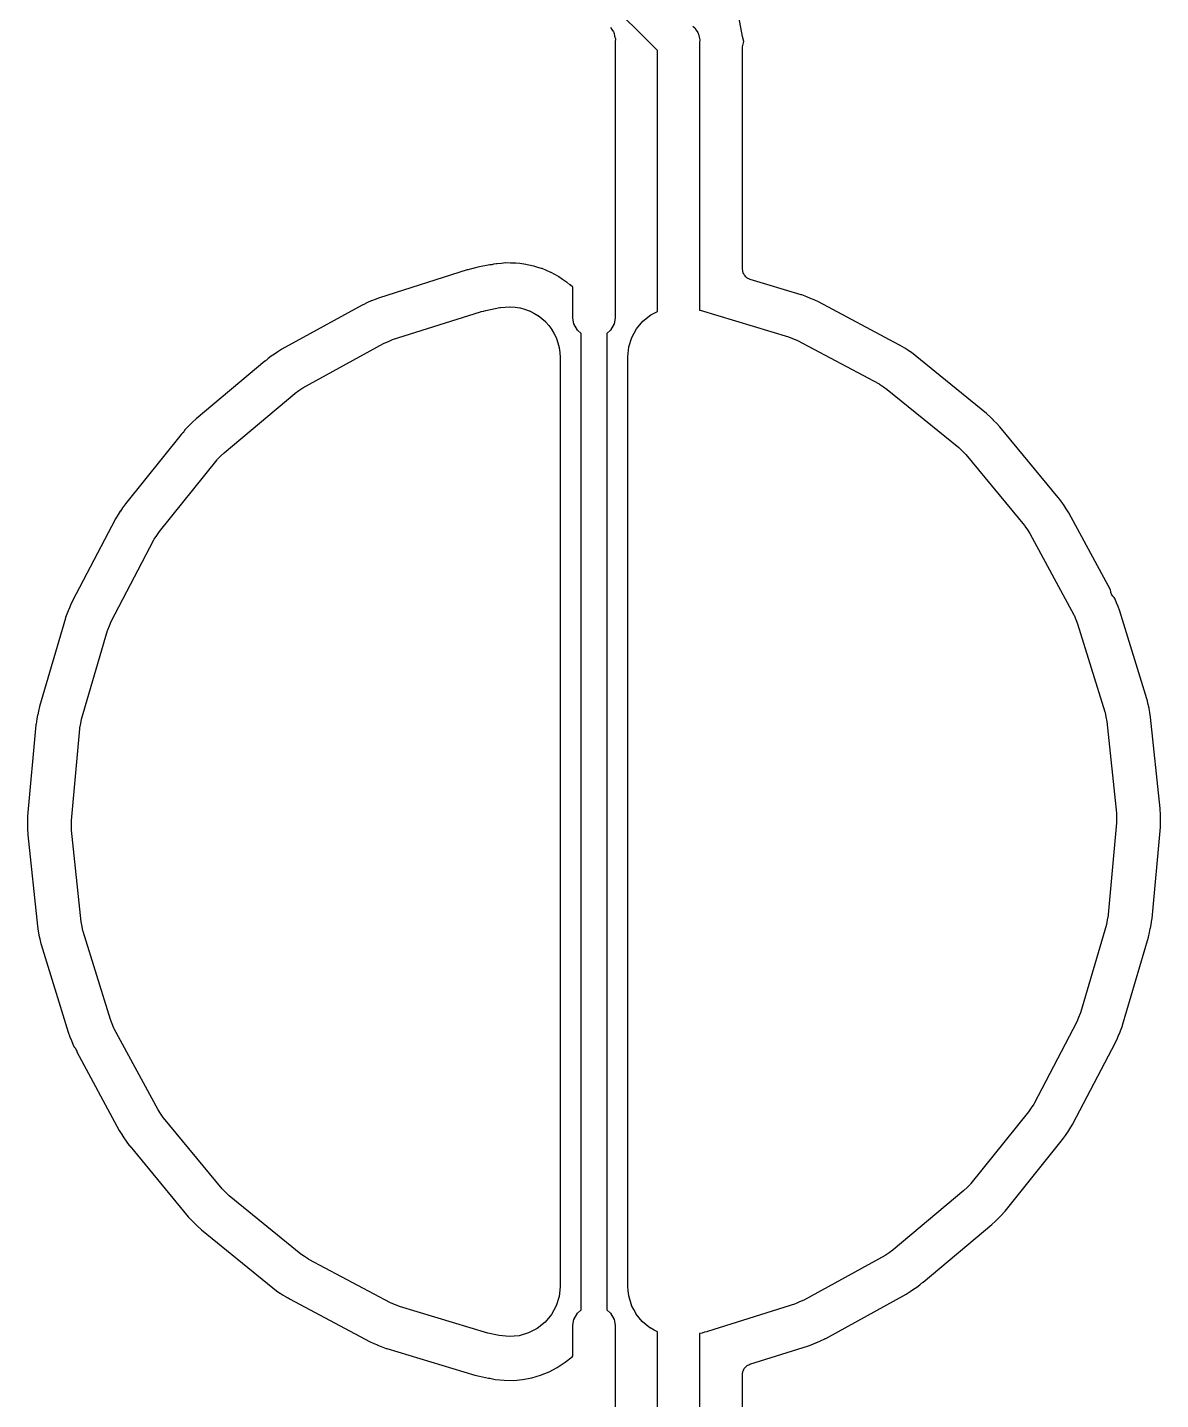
# Model space of a CAD drawing. Extents: x 40 to 174, y -137 to -40.
# Drawn here: x 142.04 to 155.46, y -114 to -97.74 of the extents above; entities that cross this region are included whole.
import ezdxf

# ---------------------------------------------------------------- set-up
doc = ezdxf.new("R2010")
doc.units = 0
doc.header["$MEASUREMENT"] = 0
doc.layers.add('BLACK', color=7, linetype='CONTINUOUS')

msp = doc.modelspace()

# ---------------------------------------------------------------- linework, layer by layer
at = {"layer": 'BLACK', "linetype": 'CONTINUOUS'}
for p, q in [((149.5, -98.0136), (147.736, -96.25)), ((150.51, -97.8476), (150.464, -97.6143)), ((148.944, -97.7368), (148.961, -97.7655)), ((148.961, -97.7655), (148.98, -97.7927)), ((148.98, -97.7927), (148.983, -97.8035)), ((148.983, -97.8035), (148.989, -97.8132)), ((148.989, -97.8132), (148.994, -97.8458)), ((149.919, -97.7256), (149.944, -97.7469)), ((149.944, -97.7469), (149.961, -97.7756)), ((149.961, -97.7756), (149.98, -97.8028)), ((149.98, -97.8028), (149.983, -97.8135)), ((149.983, -97.8135), (149.989, -97.8232)), ((149.989, -97.8232), (149.994, -97.8559)), ((148.994, -97.8458), (149.003, -97.8779)), ((149.003, -97.8779), (149, -97.9109)), ((149, -97.9109), (149, -101.187)), ((149.994, -97.8559), (150.003, -97.8879)), ((150.003, -97.8879), (150, -97.9209)), ((150, -97.9209), (150, -101.09)), ((150.508, -97.9972), (150.51, -97.9849)), ((150.508, -100.605), (150.508, -97.9972)), ((150.51, -97.8477), (150.51, -97.8476)), ((150.523, -97.91), (150.51, -97.8477)), ((150.51, -97.9724), (150.523, -97.91)), ((150.51, -97.9849), (150.51, -97.9724)), ((149.5, -101.107), (149.5, -98.0136)), ((147.315, -100.597), (147.257, -100.612)), ((147.318, -100.596), (147.315, -100.597)), ((147.315, -100.597), (147.315, -100.597)), ((147.319, -100.596), (147.318, -100.596)), ((147.318, -100.596), (147.318, -100.596)), ((147.374, -100.582), (147.319, -100.596)), ((147.516, -100.554), (147.374, -100.582)), ((147.519, -100.555), (147.516, -100.554)), ((147.53, -100.553), (147.519, -100.555)), ((147.541, -100.552), (147.53, -100.553)), ((147.552, -100.548), (147.541, -100.552)), ((147.541, -100.552), (147.541, -100.552)), ((147.562, -100.546), (147.552, -100.548)), ((147.563, -100.546), (147.562, -100.546)), ((147.562, -100.546), (147.562, -100.546)), ((147.562, -100.546), (147.562, -100.546)), ((147.596, -100.542), (147.563, -100.546)), ((147.602, -100.541), (147.596, -100.542)), ((147.596, -100.542), (147.596, -100.542)), ((147.596, -100.542), (147.596, -100.542)), ((147.653, -100.537), (147.602, -100.541)), ((147.654, -100.537), (147.653, -100.537)), ((147.653, -100.537), (147.653, -100.537)), ((147.701, -100.532), (147.654, -100.537)), ((147.702, -100.532), (147.701, -100.532)), ((147.704, -100.532), (147.702, -100.532)), ((147.705, -100.532), (147.704, -100.532)), ((147.762, -100.533), (147.705, -100.532)), ((147.763, -100.533), (147.762, -100.533)), ((147.762, -100.533), (147.762, -100.533)), ((147.819, -100.533), (147.763, -100.533)), ((147.821, -100.533), (147.819, -100.533)), ((147.822, -100.534), (147.821, -100.533)), ((147.823, -100.534), (147.822, -100.534)), ((147.871, -100.539), (147.823, -100.534)), ((147.872, -100.539), (147.871, -100.539)), ((147.871, -100.539), (147.871, -100.539)), ((147.919, -100.544), (147.872, -100.539)), ((147.92, -100.544), (147.919, -100.544)), ((147.922, -100.544), (147.92, -100.544)), ((147.923, -100.544), (147.922, -100.544)), ((147.979, -100.556), (147.923, -100.544)), ((147.98, -100.556), (147.979, -100.556)), ((147.979, -100.556), (147.979, -100.556)), ((148.035, -100.568), (147.98, -100.556)), ((148.036, -100.568), (148.035, -100.568)), ((148.038, -100.569), (148.036, -100.568)), ((148.039, -100.569), (148.038, -100.569)), ((148.084, -100.584), (148.039, -100.569)), ((148.085, -100.584), (148.084, -100.584)), ((148.13, -100.598), (148.085, -100.584)), ((148.085, -100.584), (148.085, -100.584)), ((148.132, -100.598), (148.13, -100.598)), ((148.133, -100.599), (148.132, -100.598)), ((148.135, -100.599), (148.133, -100.599)), ((148.187, -100.621), (148.135, -100.599)), ((150.511, -100.619), (150.508, -100.605)), ((147.248, -100.614), (146.211, -100.943)), ((147.252, -100.613), (147.248, -100.614)), ((147.257, -100.612), (147.252, -100.613)), ((148.187, -100.622), (148.187, -100.621)), ((148.188, -100.622), (148.187, -100.622)), ((148.239, -100.644), (148.188, -100.622)), ((148.241, -100.644), (148.239, -100.644)), ((148.242, -100.645), (148.241, -100.644)), ((148.243, -100.646), (148.242, -100.645)), ((148.285, -100.669), (148.243, -100.646)), ((148.286, -100.669), (148.285, -100.669)), ((148.285, -100.669), (148.285, -100.669)), ((148.328, -100.692), (148.286, -100.669)), ((148.329, -100.692), (148.328, -100.692)), ((148.33, -100.693), (148.329, -100.692)), ((148.332, -100.694), (148.33, -100.693)), ((148.378, -100.726), (148.332, -100.694)), ((148.379, -100.726), (148.378, -100.726)), ((148.378, -100.726), (148.378, -100.726)), ((148.425, -100.758), (148.379, -100.726)), ((148.427, -100.759), (148.425, -100.758)), ((148.428, -100.76), (148.427, -100.759)), ((148.429, -100.761), (148.428, -100.76)), ((148.465, -100.791), (148.429, -100.761)), ((150.511, -100.634), (150.511, -100.619)), ((150.514, -100.641), (150.511, -100.634)), ((150.516, -100.648), (150.514, -100.641)), ((150.523, -100.661), (150.516, -100.648)), ((150.529, -100.674), (150.523, -100.661)), ((150.534, -100.68), (150.529, -100.674)), ((150.538, -100.686), (150.534, -100.68)), ((150.549, -100.696), (150.538, -100.686)), ((150.559, -100.706), (150.549, -100.696)), ((150.566, -100.71), (150.559, -100.706)), ((150.571, -100.715), (150.566, -100.71)), ((150.585, -100.72), (150.571, -100.715)), ((150.598, -100.726), (150.585, -100.72)), ((151.204, -100.909), (150.598, -100.726)), ((148.466, -100.792), (148.465, -100.791)), ((148.5, -100.82), (148.466, -100.792)), ((148.466, -100.792), (148.466, -100.792)), ((148.5, -101.187), (148.5, -100.82)), ((151.207, -100.91), (151.204, -100.909)), ((151.212, -100.911), (151.207, -100.91)), ((151.269, -100.932), (151.212, -100.911)), ((151.312, -100.951), (151.269, -100.932)), ((146.007, -101.03), (145.054, -101.554)), ((146.011, -101.028), (146.007, -101.03)), ((146.015, -101.026), (146.011, -101.028)), ((146.07, -101), (146.015, -101.026)), ((146.113, -100.982), (146.07, -101)), ((146.114, -100.982), (146.113, -100.982)), ((146.115, -100.981), (146.114, -100.982)), ((146.158, -100.963), (146.115, -100.981)), ((146.211, -100.943), (146.158, -100.963)), ((147.443, -101.102), (147.471, -101.093)), ((147.471, -101.093), (147.634, -101.061)), ((147.634, -101.061), (147.637, -101.061)), ((147.637, -101.061), (147.638, -101.061)), ((147.638, -101.061), (147.642, -101.06)), ((147.638, -101.061), (147.638, -101.061)), ((147.642, -101.06), (147.698, -101.055)), ((147.698, -101.055), (147.754, -101.05)), ((147.754, -101.05), (147.757, -101.05)), ((147.757, -101.05), (147.759, -101.05)), ((147.759, -101.05), (147.815, -101.056)), ((147.815, -101.056), (147.871, -101.062)), ((147.871, -101.062), (147.873, -101.063)), ((147.873, -101.063), (147.875, -101.063)), ((147.875, -101.063), (147.929, -101.08)), ((147.929, -101.08), (147.983, -101.097)), ((150, -101.09), (150.009, -101.092)), ((150.009, -101.092), (151.053, -101.407)), ((151.313, -100.951), (151.312, -100.951)), ((151.314, -100.952), (151.313, -100.951)), ((151.357, -100.969), (151.314, -100.952)), ((151.408, -100.994), (151.357, -100.969)), ((152.369, -101.504), (151.408, -100.994)), ((146.366, -101.44), (147.406, -101.11)), ((147.406, -101.11), (147.414, -101.108)), ((147.414, -101.108), (147.443, -101.102)), ((147.983, -101.097), (147.985, -101.098)), ((147.985, -101.098), (147.987, -101.099)), ((147.987, -101.099), (148.036, -101.126)), ((148.036, -101.126), (148.086, -101.153)), ((148.086, -101.153), (148.087, -101.154)), ((148.087, -101.154), (148.089, -101.155)), ((148.089, -101.155), (148.132, -101.191)), ((148.132, -101.191), (148.176, -101.227)), ((148.176, -101.227), (148.177, -101.229)), ((148.177, -101.229), (148.179, -101.231)), ((148.179, -101.231), (148.214, -101.274)), ((148.511, -101.252), (148.5, -101.187)), ((148.556, -101.328), (148.511, -101.252)), ((148.989, -101.252), (148.944, -101.328)), ((149, -101.187), (148.989, -101.252)), ((149.255, -101.311), (149.33, -101.221)), ((149.33, -101.221), (149.421, -101.148)), ((149.421, -101.148), (149.5, -101.107)), ((148.214, -101.274), (148.25, -101.318)), ((148.25, -101.318), (148.251, -101.32)), ((148.251, -101.32), (148.252, -101.322)), ((148.252, -101.322), (148.278, -101.372)), ((148.278, -101.372), (148.305, -101.421)), ((148.6, -101.366), (148.556, -101.328)), ((148.6, -107.137), (148.6, -101.366)), ((148.944, -101.328), (148.9, -101.366)), ((148.9, -101.366), (148.9, -112.934)), ((149.163, -101.525), (149.199, -101.414)), ((149.199, -101.414), (149.255, -101.311)), ((151.053, -101.407), (151.061, -101.41)), ((151.061, -101.41), (151.111, -101.431)), ((145.054, -101.554), (145.006, -101.584)), ((145.302, -102.012), (146.258, -101.486)), ((146.258, -101.486), (146.266, -101.482)), ((146.266, -101.482), (146.316, -101.462)), ((146.316, -101.462), (146.366, -101.44)), ((148.305, -101.421), (148.305, -101.424)), ((148.305, -101.424), (148.306, -101.426)), ((148.306, -101.426), (148.322, -101.479)), ((148.322, -101.479), (148.339, -101.533)), ((148.339, -101.533), (148.339, -101.536)), ((148.339, -101.536), (148.339, -101.538)), ((148.339, -101.538), (148.345, -101.594)), ((149.15, -101.642), (149.163, -101.525)), ((151.111, -101.431), (151.161, -101.452)), ((151.161, -101.452), (152.125, -101.964)), ((152.372, -101.506), (152.369, -101.504)), ((152.377, -101.508), (152.372, -101.506)), ((152.429, -101.54), (152.377, -101.508)), ((152.467, -101.566), (152.429, -101.54)), ((152.468, -101.567), (152.467, -101.566)), ((152.469, -101.567), (152.468, -101.567)), ((152.508, -101.593), (152.469, -101.567)), ((144.852, -101.696), (144.038, -102.379)), ((144.855, -101.695), (144.852, -101.696)), ((144.863, -101.688), (144.855, -101.695)), ((144.872, -101.683), (144.863, -101.688)), ((144.875, -101.68), (144.872, -101.683)), ((144.883, -101.671), (144.875, -101.68)), ((144.892, -101.664), (144.883, -101.671)), ((144.927, -101.637), (144.892, -101.663)), ((144.892, -101.663), (144.892, -101.664)), ((144.966, -101.612), (144.927, -101.637)), ((144.967, -101.611), (144.966, -101.611)), ((144.966, -101.611), (144.966, -101.612)), ((145.006, -101.584), (144.967, -101.611)), ((148.345, -101.594), (148.35, -101.65)), ((148.35, -101.65), (148.35, -112.65)), ((149.15, -101.65), (149.15, -101.642)), ((149.15, -112.65), (149.15, -101.65)), ((152.554, -101.627), (152.508, -101.593)), ((153.397, -102.315), (152.554, -101.627)), ((145.212, -102.073), (145.257, -102.043)), ((145.257, -102.043), (145.302, -102.012)), ((152.125, -101.964), (152.132, -101.968)), ((152.132, -101.968), (152.177, -101.999)), ((152.177, -101.999), (152.222, -102.029)), ((152.222, -102.029), (153.068, -102.718)), ((144.37, -102.78), (145.206, -102.078)), ((145.206, -102.078), (145.212, -102.073)), ((145.206, -102.078), (145.206, -102.078)), ((145.206, -102.078), (145.206, -102.078)), ((144.038, -102.379), (143.996, -102.418)), ((153.4, -102.317), (153.397, -102.315)), ((153.403, -102.32), (153.4, -102.317)), ((153.448, -102.362), (153.403, -102.32)), ((153.481, -102.395), (153.448, -102.362)), ((143.871, -102.557), (143.863, -102.561)), ((143.879, -102.547), (143.871, -102.557)), ((143.889, -102.538), (143.879, -102.547)), ((143.891, -102.535), (143.889, -102.538)), ((143.895, -102.527), (143.891, -102.535)), ((143.897, -102.524), (143.895, -102.527)), ((143.901, -102.519), (143.897, -102.524)), ((143.903, -102.513), (143.901, -102.519)), ((143.929, -102.485), (143.903, -102.513)), ((143.962, -102.452), (143.929, -102.485)), ((143.963, -102.451), (143.962, -102.452)), ((143.962, -102.452), (143.962, -102.452)), ((143.996, -102.418), (143.963, -102.451)), ((153.482, -102.395), (153.481, -102.395)), ((153.482, -102.396), (153.482, -102.395)), ((153.515, -102.429), (153.482, -102.396)), ((153.554, -102.471), (153.515, -102.429)), ((154.247, -103.309), (153.554, -102.471)), ((143.862, -102.563), (143.201, -103.385)), ((143.863, -102.561), (143.862, -102.563)), ((153.068, -102.718), (153.074, -102.723)), ((143.604, -103.714), (144.288, -102.863)), ((144.288, -102.863), (144.293, -102.857)), ((144.288, -102.863), (144.288, -102.863)), ((144.288, -102.863), (144.288, -102.863)), ((144.293, -102.857), (144.332, -102.818)), ((144.332, -102.818), (144.37, -102.78)), ((153.074, -102.723), (153.112, -102.762)), ((153.112, -102.762), (153.151, -102.801)), ((153.151, -102.801), (153.846, -103.641)), ((154.25, -103.312), (154.247, -103.309)), ((154.253, -103.316), (154.25, -103.312)), ((154.289, -103.365), (154.253, -103.316)), ((154.315, -103.404), (154.289, -103.365)), ((143.115, -103.51), (143.083, -103.563)), ((143.141, -103.472), (143.115, -103.51)), ((143.142, -103.47), (143.141, -103.471)), ((143.141, -103.471), (143.141, -103.472)), ((143.167, -103.431), (143.142, -103.47)), ((143.201, -103.385), (143.167, -103.431)), ((154.315, -103.405), (154.315, -103.404)), ((154.316, -103.406), (154.315, -103.405)), ((154.342, -103.445), (154.316, -103.406)), ((154.371, -103.493), (154.342, -103.445)), ((154.864, -104.405), (154.371, -103.493)), ((143.079, -103.57), (142.575, -104.535)), ((143.081, -103.567), (143.079, -103.57)), ((143.079, -103.57), (143.079, -103.57)), ((143.083, -103.563), (143.081, -103.567)), ((153.846, -103.641), (153.852, -103.648)), ((153.852, -103.648), (153.882, -103.693)), ((153.882, -103.693), (153.912, -103.738)), ((143.035, -104.778), (143.54, -103.811)), ((143.54, -103.811), (143.544, -103.804)), ((143.544, -103.804), (143.575, -103.759)), ((143.575, -103.759), (143.604, -103.714)), ((153.912, -103.738), (154.431, -104.698)), ((154.864, -104.408), (154.864, -104.405)), ((154.868, -104.422), (154.864, -104.408)), ((154.87, -104.436), (154.868, -104.422)), ((154.871, -104.439), (154.87, -104.436)), ((154.874, -104.443), (154.871, -104.439)), ((154.871, -104.439), (154.871, -104.439)), ((154.876, -104.45), (154.874, -104.443)), ((154.878, -104.454), (154.876, -104.45)), ((154.886, -104.465), (154.878, -104.454)), ((154.892, -104.478), (154.886, -104.465)), ((154.898, -104.483), (154.892, -104.478)), ((154.903, -104.49), (154.898, -104.483)), ((154.91, -104.495), (154.903, -104.49)), ((154.919, -104.513), (154.91, -104.495)), ((142.533, -104.631), (142.515, -104.674)), ((142.534, -104.63), (142.533, -104.63)), ((142.533, -104.63), (142.533, -104.631)), ((142.551, -104.586), (142.534, -104.63)), ((142.575, -104.535), (142.551, -104.586)), ((154.936, -104.557), (154.919, -104.513)), ((154.937, -104.557), (154.936, -104.557)), ((154.937, -104.558), (154.937, -104.557)), ((154.955, -104.601), (154.937, -104.558)), ((154.974, -104.655), (154.955, -104.601)), ((155.296, -105.694), (154.974, -104.655)), ((142.492, -104.74), (142.185, -105.784)), ((142.493, -104.736), (142.492, -104.74)), ((142.494, -104.732), (142.493, -104.736)), ((142.515, -104.674), (142.494, -104.732)), ((142.994, -104.879), (143.015, -104.829)), ((143.015, -104.829), (143.035, -104.778)), ((154.431, -104.698), (154.431, -104.698)), ((154.431, -104.698), (154.431, -104.698)), ((154.431, -104.698), (154.435, -104.705)), ((154.435, -104.705), (154.455, -104.756)), ((154.455, -104.756), (154.476, -104.806)), ((154.476, -104.806), (154.799, -105.848)), ((142.683, -105.934), (142.991, -104.887)), ((142.991, -104.887), (142.994, -104.879)), ((142.185, -105.784), (142.171, -105.839)), ((155.297, -105.698), (155.296, -105.694)), ((155.299, -105.702), (155.297, -105.698)), ((155.313, -105.762), (155.299, -105.702)), ((155.322, -105.807), (155.313, -105.762)), ((155.322, -105.808), (155.322, -105.807)), ((155.322, -105.809), (155.322, -105.808)), ((142.153, -105.932), (142.144, -105.993)), ((142.162, -105.887), (142.153, -105.932)), ((142.163, -105.885), (142.162, -105.886)), ((142.162, -105.886), (142.162, -105.887)), ((142.171, -105.839), (142.163, -105.885)), ((142.673, -105.987), (142.683, -105.934)), ((154.799, -105.848), (154.801, -105.856)), ((154.801, -105.856), (154.812, -105.909)), ((154.812, -105.909), (154.823, -105.963)), ((154.823, -105.963), (154.937, -107.048)), ((155.332, -105.855), (155.322, -105.809)), ((155.341, -105.911), (155.332, -105.855)), ((155.454, -106.993), (155.341, -105.911)), ((142.143, -106.002), (142.044, -107.085)), ((142.144, -105.993), (142.143, -105.998)), ((142.143, -105.998), (142.143, -106.002)), ((142.562, -107.135), (142.661, -106.049)), ((142.661, -106.049), (142.662, -106.04)), ((142.662, -106.04), (142.673, -105.987)), ((142.044, -107.085), (142.042, -107.142)), ((154.937, -107.048), (154.938, -107.056)), ((154.938, -107.056), (154.937, -107.11)), ((155.455, -106.997), (155.454, -106.993)), ((155.455, -107.002), (155.455, -106.997)), ((155.458, -107.063), (155.455, -107.002)), ((155.458, -107.11), (155.458, -107.063)), ((142.042, -107.142), (142.042, -107.189)), ((142.042, -107.189), (142.042, -107.19)), ((142.042, -107.19), (142.042, -107.19)), ((142.042, -107.19), (142.042, -107.237)), ((142.042, -107.237), (142.045, -107.298)), ((142.563, -107.19), (142.562, -107.135)), ((142.562, -107.244), (142.563, -107.19)), ((142.563, -107.252), (142.562, -107.244)), ((142.677, -108.337), (142.563, -107.252)), ((148.6, -112.934), (148.6, -107.137)), ((148.6, -107.137), (148.6, -107.137)), ((154.938, -107.165), (154.839, -108.251)), ((154.937, -107.11), (154.938, -107.165)), ((155.357, -108.298), (155.456, -107.215)), ((155.456, -107.215), (155.458, -107.158)), ((155.458, -107.111), (155.458, -107.11)), ((155.458, -107.11), (155.458, -107.11)), ((155.458, -107.158), (155.458, -107.111)), ((142.045, -107.298), (142.045, -107.303)), ((142.045, -107.303), (142.046, -107.307)), ((142.046, -107.307), (142.159, -108.389)), ((142.159, -108.389), (142.168, -108.445)), ((142.688, -108.391), (142.677, -108.337)), ((142.699, -108.444), (142.688, -108.391)), ((154.817, -108.366), (154.509, -109.413)), ((154.827, -108.313), (154.817, -108.366)), ((154.838, -108.26), (154.827, -108.313)), ((154.839, -108.251), (154.838, -108.26)), ((155.338, -108.413), (155.347, -108.368)), ((155.347, -108.368), (155.356, -108.307)), ((155.356, -108.307), (155.357, -108.302)), ((155.357, -108.302), (155.357, -108.298)), ((142.168, -108.445), (142.178, -108.491)), ((142.178, -108.491), (142.178, -108.492)), ((142.178, -108.492), (142.178, -108.493)), ((142.178, -108.493), (142.187, -108.538)), ((142.187, -108.538), (142.201, -108.598)), ((142.701, -108.452), (142.699, -108.444)), ((143.024, -109.494), (142.701, -108.452)), ((155.008, -109.56), (155.315, -108.516)), ((155.315, -108.516), (155.329, -108.461)), ((155.329, -108.461), (155.337, -108.415)), ((155.337, -108.415), (155.338, -108.414)), ((155.338, -108.414), (155.338, -108.413)), ((142.201, -108.598), (142.203, -108.602)), ((142.203, -108.602), (142.204, -108.606)), ((142.204, -108.606), (142.526, -109.645)), ((143.045, -109.544), (143.024, -109.494)), ((143.065, -109.595), (143.045, -109.544)), ((154.465, -109.522), (153.96, -110.489)), ((154.485, -109.471), (154.465, -109.522)), ((154.506, -109.421), (154.485, -109.471)), ((154.509, -109.413), (154.506, -109.421)), ((142.526, -109.645), (142.545, -109.699)), ((142.545, -109.699), (142.563, -109.742)), ((143.069, -109.602), (143.065, -109.595)), ((143.588, -110.562), (143.069, -109.602)), ((143.069, -109.602), (143.069, -109.602)), ((143.069, -109.602), (143.069, -109.602)), ((154.949, -109.714), (154.966, -109.67)), ((154.966, -109.67), (154.967, -109.67)), ((154.967, -109.669), (154.985, -109.626)), ((154.967, -109.67), (154.967, -109.669)), ((154.985, -109.626), (155.006, -109.568)), ((155.006, -109.568), (155.007, -109.564)), ((155.007, -109.564), (155.008, -109.56)), ((142.563, -109.742), (142.563, -109.743)), ((142.563, -109.743), (142.564, -109.743)), ((142.564, -109.743), (142.581, -109.787)), ((142.581, -109.787), (142.597, -109.821)), ((142.597, -109.821), (142.602, -109.825)), ((142.602, -109.825), (142.607, -109.834)), ((142.607, -109.834), (142.613, -109.841)), ((142.613, -109.841), (142.615, -109.845)), ((142.615, -109.845), (142.619, -109.857)), ((142.619, -109.857), (142.625, -109.867)), ((142.625, -109.867), (142.626, -109.877)), ((154.421, -110.729), (154.925, -109.765)), ((154.925, -109.765), (154.949, -109.714)), ((142.626, -109.877), (142.627, -109.878)), ((142.627, -109.878), (143.129, -110.807)), ((153.956, -110.496), (153.925, -110.541)), ((153.96, -110.489), (153.956, -110.496)), ((143.618, -110.607), (143.588, -110.562)), ((143.648, -110.652), (143.618, -110.607)), ((143.654, -110.659), (143.648, -110.652)), ((144.349, -111.499), (143.654, -110.659)), ((153.896, -110.586), (153.212, -111.437)), ((153.925, -110.541), (153.896, -110.586)), ((143.129, -110.807), (143.158, -110.855)), ((154.333, -110.869), (154.358, -110.83)), ((154.358, -110.83), (154.359, -110.829)), ((154.359, -110.828), (154.385, -110.79)), ((154.359, -110.829), (154.359, -110.828)), ((154.385, -110.79), (154.417, -110.737)), ((154.417, -110.737), (154.419, -110.733)), ((154.419, -110.733), (154.421, -110.729)), ((143.158, -110.855), (143.184, -110.894)), ((143.184, -110.894), (143.185, -110.895)), ((143.185, -110.895), (143.185, -110.896)), ((143.185, -110.896), (143.211, -110.935)), ((143.211, -110.935), (143.247, -110.984)), ((143.247, -110.984), (143.25, -110.988)), ((143.25, -110.988), (143.253, -110.991)), ((143.253, -110.991), (143.946, -111.829)), ((153.618, -111.763), (154.299, -110.915)), ((154.299, -110.915), (154.333, -110.869)), ((153.168, -111.482), (153.13, -111.52)), ((153.207, -111.443), (153.168, -111.482)), ((153.212, -111.437), (153.207, -111.443)), ((144.388, -111.538), (144.349, -111.499)), ((144.426, -111.577), (144.388, -111.538)), ((144.432, -111.582), (144.426, -111.577)), ((145.278, -112.271), (144.432, -111.582)), ((153.13, -111.52), (152.294, -112.222)), ((153.538, -111.848), (153.571, -111.815)), ((153.571, -111.815), (153.612, -111.77)), ((153.612, -111.77), (153.615, -111.766)), ((153.615, -111.766), (153.618, -111.763)), ((143.946, -111.829), (143.985, -111.871)), ((143.985, -111.871), (144.018, -111.904)), ((144.018, -111.904), (144.018, -111.905)), ((144.018, -111.905), (144.019, -111.905)), ((144.019, -111.905), (144.052, -111.938)), ((144.052, -111.938), (144.097, -111.98)), ((144.097, -111.98), (144.1, -111.983)), ((144.1, -111.983), (144.103, -111.985)), ((152.648, -112.604), (153.462, -111.921)), ((153.462, -111.921), (153.504, -111.882)), ((153.504, -111.882), (153.537, -111.849)), ((153.537, -111.849), (153.538, -111.848)), ((153.538, -111.848), (153.538, -111.848)), ((144.103, -111.985), (144.946, -112.673)), ((145.323, -112.302), (145.278, -112.271)), ((145.368, -112.332), (145.323, -112.302)), ((152.198, -112.288), (151.242, -112.814)), ((152.243, -112.257), (152.198, -112.288)), ((152.288, -112.227), (152.243, -112.257)), ((152.294, -112.222), (152.288, -112.227)), ((152.294, -112.222), (152.294, -112.222)), ((152.294, -112.222), (152.294, -112.222)), ((145.375, -112.336), (145.368, -112.332)), ((146.339, -112.848), (145.375, -112.336)), ((145.375, -112.336), (145.375, -112.336)), ((145.375, -112.336), (145.375, -112.336)), ((152.608, -112.636), (152.617, -112.629)), ((152.617, -112.629), (152.625, -112.62)), ((152.625, -112.62), (152.628, -112.617)), ((152.628, -112.617), (152.637, -112.612)), ((152.637, -112.612), (152.645, -112.605)), ((152.645, -112.605), (152.648, -112.604)), ((144.946, -112.673), (144.992, -112.707)), ((144.992, -112.707), (145.031, -112.733)), ((145.031, -112.733), (145.032, -112.733)), ((145.032, -112.733), (145.033, -112.733)), ((145.033, -112.733), (145.071, -112.76)), ((145.071, -112.76), (145.098, -112.776)), ((145.098, -112.776), (145.1, -112.778)), ((145.1, -112.778), (145.102, -112.779)), ((145.102, -112.779), (145.109, -112.783)), ((145.109, -112.783), (145.112, -112.785)), ((145.112, -112.785), (145.112, -112.785)), ((145.112, -112.785), (145.117, -112.787)), ((145.117, -112.787), (145.125, -112.789)), ((145.125, -112.789), (145.129, -112.791)), ((145.129, -112.791), (145.139, -112.799)), ((148.337, -112.775), (148.301, -112.886)), ((148.35, -112.658), (148.337, -112.775)), ((148.35, -112.65), (148.35, -112.658)), ((149.155, -112.706), (149.15, -112.65)), ((149.161, -112.762), (149.155, -112.706)), ((149.161, -112.764), (149.161, -112.762)), ((149.161, -112.767), (149.161, -112.764)), ((149.178, -112.82), (149.161, -112.767)), ((151.493, -113.27), (152.446, -112.746)), ((152.446, -112.746), (152.494, -112.716)), ((152.494, -112.716), (152.533, -112.689)), ((152.533, -112.689), (152.534, -112.689)), ((152.534, -112.688), (152.573, -112.663)), ((152.534, -112.689), (152.534, -112.688)), ((152.573, -112.663), (152.608, -112.637)), ((152.608, -112.637), (152.608, -112.636)), ((145.139, -112.799), (145.151, -112.805)), ((145.151, -112.805), (145.153, -112.807)), ((145.153, -112.807), (146.092, -113.306)), ((146.389, -112.869), (146.339, -112.848)), ((146.439, -112.89), (146.389, -112.869)), ((146.447, -112.893), (146.439, -112.89)), ((147.491, -113.208), (146.447, -112.893)), ((148.301, -112.886), (148.245, -112.989)), ((148.556, -112.972), (148.6, -112.934)), ((148.9, -112.934), (148.944, -112.972)), ((149.194, -112.874), (149.178, -112.82)), ((149.195, -112.876), (149.194, -112.874)), ((149.195, -112.879), (149.195, -112.876)), ((149.222, -112.928), (149.195, -112.879)), ((149.248, -112.978), (149.222, -112.928)), ((151.134, -112.86), (150.094, -113.19)), ((151.184, -112.838), (151.134, -112.86)), ((151.234, -112.818), (151.184, -112.838)), ((151.242, -112.814), (151.234, -112.818)), ((148.17, -113.079), (148.079, -113.152)), ((148.245, -112.989), (148.17, -113.079)), ((148.5, -113.113), (148.511, -113.048)), ((148.5, -113.479), (148.5, -113.113)), ((148.511, -113.048), (148.556, -112.972)), ((148.944, -112.972), (148.989, -113.048)), ((148.989, -113.048), (149, -113.113)), ((149, -113.113), (149, -114.222)), ((149.249, -112.98), (149.248, -112.978)), ((149.25, -112.982), (149.249, -112.98)), ((149.286, -113.026), (149.25, -112.982)), ((149.321, -113.069), (149.286, -113.026)), ((149.323, -113.071), (149.321, -113.069)), ((149.324, -113.073), (149.323, -113.071)), ((149.368, -113.109), (149.324, -113.073)), ((149.411, -113.145), (149.368, -113.109)), ((147.606, -113.231), (147.491, -113.208)), ((147.607, -113.231), (147.606, -113.231)), ((147.629, -113.238), (147.607, -113.231)), ((147.746, -113.25), (147.629, -113.238)), ((147.862, -113.239), (147.746, -113.25)), ((147.975, -113.206), (147.862, -113.239)), ((148.079, -113.152), (147.975, -113.206)), ((149.413, -113.146), (149.411, -113.145)), ((149.414, -113.147), (149.413, -113.146)), ((149.464, -113.174), (149.414, -113.147)), ((149.5, -113.194), (149.464, -113.174)), ((149.5, -115.539), (149.5, -113.194)), ((150.029, -113.207), (150, -113.212)), ((150, -113.212), (150, -115.446)), ((150.057, -113.198), (150.029, -113.207)), ((150.086, -113.192), (150.057, -113.198)), ((150.094, -113.19), (150.086, -113.192)), ((151.43, -113.3), (151.485, -113.274)), ((151.485, -113.274), (151.489, -113.272)), ((151.489, -113.272), (151.493, -113.27)), ((146.092, -113.306), (146.143, -113.331)), ((146.143, -113.331), (146.186, -113.348)), ((146.186, -113.348), (146.187, -113.349)), ((146.187, -113.349), (146.188, -113.349)), ((146.188, -113.349), (146.231, -113.368)), ((146.231, -113.368), (146.288, -113.389)), ((146.288, -113.389), (146.293, -113.39)), ((146.293, -113.39), (146.296, -113.391)), ((146.296, -113.391), (147.338, -113.706)), ((150.597, -113.576), (151.289, -113.357)), ((151.289, -113.357), (151.342, -113.337)), ((151.342, -113.337), (151.385, -113.319)), ((151.385, -113.319), (151.386, -113.318)), ((151.386, -113.318), (151.387, -113.318)), ((151.387, -113.318), (151.43, -113.3)), ((148.314, -113.616), (148.409, -113.554)), ((148.409, -113.554), (148.491, -113.488)), ((148.491, -113.488), (148.5, -113.479)), ((150.538, -113.616), (150.548, -113.607)), ((150.548, -113.607), (150.558, -113.597)), ((150.558, -113.597), (150.565, -113.593)), ((150.565, -113.593), (150.571, -113.587)), ((150.571, -113.587), (150.584, -113.583)), ((150.584, -113.583), (150.597, -113.576)), ((147.338, -113.706), (147.393, -113.719)), ((147.393, -113.719), (147.499, -113.74)), ((147.499, -113.74), (147.503, -113.741)), ((147.503, -113.741), (147.509, -113.742)), ((147.509, -113.742), (147.516, -113.743)), ((147.516, -113.743), (147.581, -113.756)), ((147.581, -113.756), (147.685, -113.767)), ((147.685, -113.767), (147.799, -113.768)), ((147.799, -113.768), (147.903, -113.758)), ((147.903, -113.758), (148.015, -113.737)), ((148.015, -113.737), (148.116, -113.707)), ((148.116, -113.707), (148.221, -113.665)), ((148.221, -113.665), (148.314, -113.616)), ((150.508, -113.697), (150.51, -113.684)), ((150.508, -115.183), (150.508, -113.697)), ((150.51, -113.684), (150.511, -113.67)), ((150.511, -113.67), (150.514, -113.662)), ((150.514, -113.662), (150.516, -113.654)), ((150.516, -113.654), (150.523, -113.642)), ((150.523, -113.642), (150.528, -113.629)), ((150.528, -113.629), (150.533, -113.623)), ((150.533, -113.623), (150.538, -113.616))]:
    msp.add_line(p, q, dxfattribs=at)

doc.saveas('drawing.dxf')
